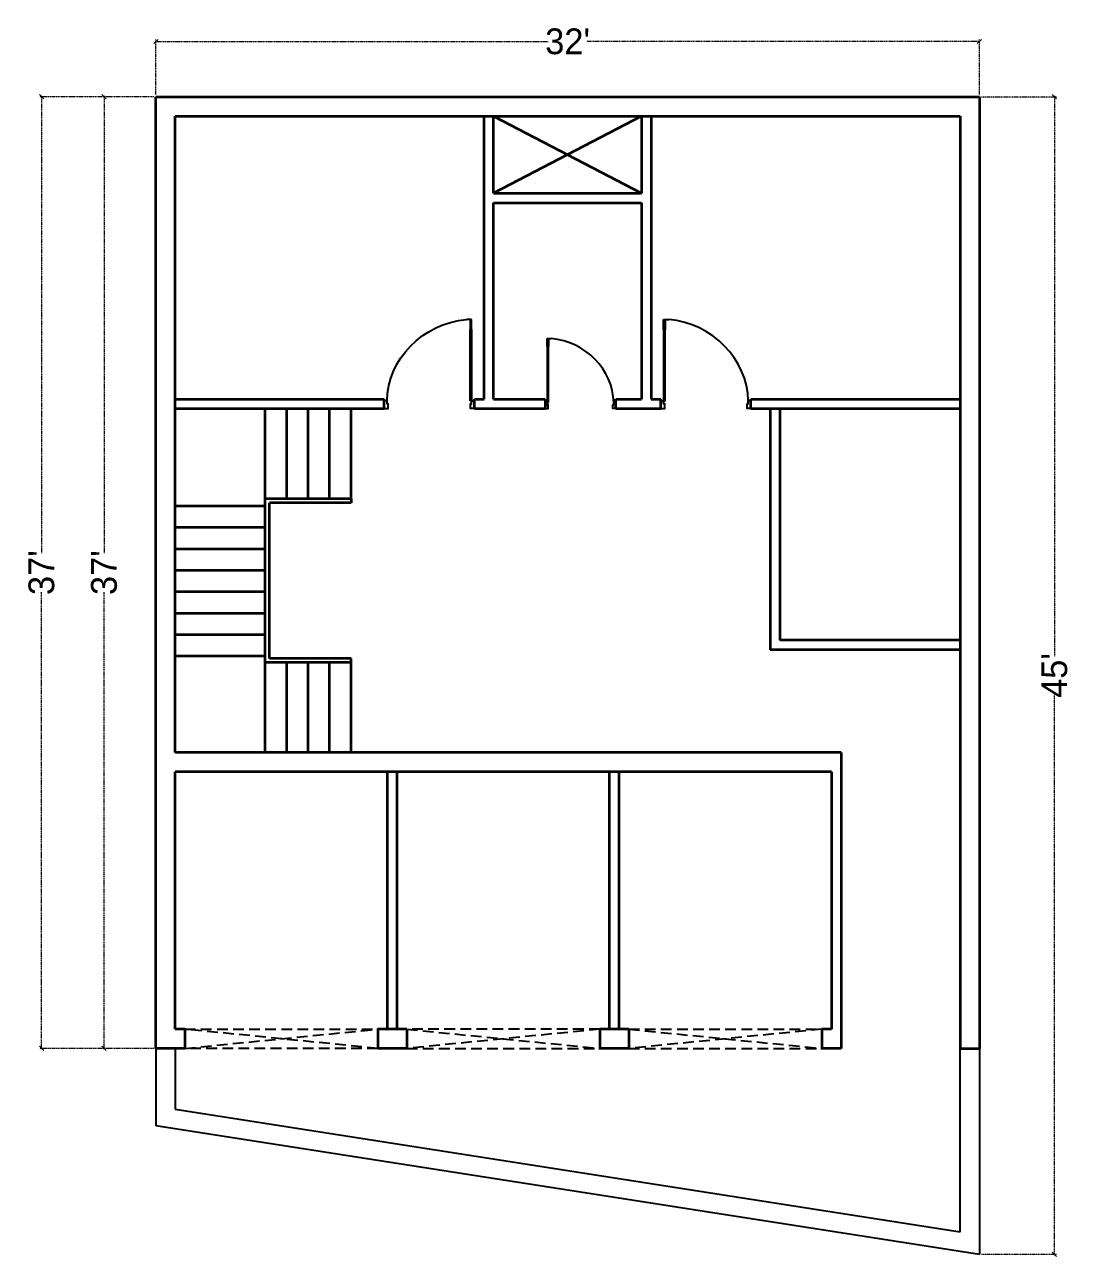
# Model space of a CAD drawing. Header units: millimetres. Extents: x -6808 to 215771, y -89660 to -16303.
# Drawn here: x 105167 to 105655, y -54912 to -54338 of the extents above; entities that cross this region are included whole.
import ezdxf

# ---------------------------------------------------------------- set-up
doc = ezdxf.new("R2010")
doc.units = ezdxf.units.MM
doc.header["$PDMODE"] = 35
doc.linetypes.add('DASHED', pattern=[0.75, 0.5, -0.25])
doc.layers.get('0').update_dxf_attribs({"color": 8})
doc.layers.add('dim2', color=6, linetype='Continuous', lineweight=20)
doc.layers.add('wall', color=7, linetype='Continuous', lineweight=35)
doc.layers.add('NET 01', color=8, linetype='Continuous')
doc.styles.add('SAJ', font='eurr____.ttf')
doc.dimstyles.new('SAJ', dxfattribs={"dimtxt": 5, "dimasz": 2, "dimexe": 1, "dimexo": 1, "dimgap": 0.09375, "dimtad": 0, "dimdec": 1, "dimzin": 0, "dimdsep": 46, "dimlunit": 4, "dimtxsty": 'SAJ', "dimblk": 'OBLIQUE', "dimcen": 0.125, "dimdle": 0.375, "dimadec": 0, "dimazin": 0, "dimtfac": 1, "dimtdec": 1, "dimtofl": 0, "dimtmove": 0, "dimatfit": 3, "dimldrblk": 'OBLIQUE', "dimfxl": 1, "dimtolj": 1, "dimtzin": 0, "dimlwd": 5, "dimlwe": 5, "dimarcsym": 1})

# ---------------------------------------------------------------- blocks, each defined once
blk = doc.blocks.new('_Oblique')
at = {"color": 0, "linetype": 'ByBlock', "lineweight": -2}
blk.add_line((-0.5, -0.5), (0.5, 0.5), dxfattribs=at)
blk = doc.blocks.new('*D2133')
at = {"layer": 'Defpoints', "color": 0, "transparency": 16777216}
for p in [(105612.26, -54345.46), (105228.26, -54371.25), (105612.26, -54371.25)]:
    blk.add_point(p, dxfattribs=at)
at = {"layer": 'dim2', "color": 0, "linetype": 'DASHED', "lineweight": 5, "transparency": 16777216}
for p, q in [((105227.88, -54345.46), (105411.16, -54345.46)), ((105228.26, -54370.25), (105228.26, -54344.46)), ((105612.63, -54345.46), (105429.36, -54345.46)), ((105612.26, -54370.25), (105612.26, -54344.46))]:
    blk.add_line(p, q, dxfattribs=at)
at = {"layer": 'dim2', "color": 0, "lineweight": 5, "transparency": 16777216, "xscale": 2, "yscale": 2, "zscale": 2, "rotation": 180}
blk.add_blockref('_Oblique', (105228.26, -54345.46), dxfattribs=at)
at = {"layer": 'dim2', "color": 0, "lineweight": 5, "transparency": 16777216, "xscale": 2, "yscale": 2, "zscale": 2}
blk.add_blockref('_Oblique', (105612.26, -54345.46), dxfattribs=at)
at = {"layer": 'dim2', "color": 0, "transparency": 16777216, "insert": (105420.26, -54345.46), "char_height": 12, "attachment_point": 5, "style": 'SAJ'}
blk.add_mtext("\\A1;32'", dxfattribs=at)
blk = doc.blocks.new('*D2134')
at = {"layer": 'Defpoints', "color": 0, "transparency": 16777216}
for p in [(105174.93, -54371.25), (105228.26, -54371.25), (105228.26, -54815.25)]:
    blk.add_point(p, dxfattribs=at)
at = {"layer": 'dim2', "color": 0, "linetype": 'DASHED', "lineweight": 5, "transparency": 16777216}
for p, q in [((105227.26, -54371.25), (105173.93, -54371.25)), ((105174.93, -54370.87), (105174.93, -54584.15)), ((105174.93, -54815.62), (105174.93, -54602.35)), ((105227.26, -54815.25), (105173.93, -54815.25))]:
    blk.add_line(p, q, dxfattribs=at)
at = {"layer": 'dim2', "color": 0, "lineweight": 5, "transparency": 16777216, "xscale": 2, "yscale": 2, "zscale": 2}
for p, rotation in [((105174.93, -54371.25), 90), ((105174.93, -54815.25), 270)]:
    blk.add_blockref('_Oblique', p, dxfattribs=dict(at, rotation=rotation))
at = {"layer": 'dim2', "color": 0, "transparency": 16777216, "insert": (105174.93, -54593.25), "char_height": 12, "attachment_point": 5, "rotation": 90, "style": 'SAJ'}
blk.add_mtext("\\A1;37'", dxfattribs=at)
blk = doc.blocks.new('*D2132')
at = {"layer": 'Defpoints', "color": 0, "transparency": 16777216}
for p in [(105612.26, -54371.25), (105647.28, -54371.25), (105612.26, -54911.25)]:
    blk.add_point(p, dxfattribs=at)
at = {"layer": 'dim2', "color": 0, "linetype": 'DASHED', "lineweight": 5, "transparency": 16777216}
for p, q in [((105613.26, -54371.25), (105648.28, -54371.25)), ((105647.28, -54370.87), (105647.28, -54632.28)), ((105647.28, -54911.62), (105647.28, -54650.21)), ((105613.26, -54911.25), (105648.28, -54911.25))]:
    blk.add_line(p, q, dxfattribs=at)
at = {"layer": 'dim2', "color": 0, "lineweight": 5, "transparency": 16777216, "xscale": 2, "yscale": 2, "zscale": 2}
for p, rotation in [((105647.28, -54371.25), 90), ((105647.28, -54911.25), 270)]:
    blk.add_blockref('_Oblique', p, dxfattribs=dict(at, rotation=rotation))
at = {"layer": 'dim2', "color": 0, "transparency": 16777216, "insert": (105647.28, -54641.25), "char_height": 12, "attachment_point": 5, "rotation": 90, "style": 'SAJ'}
blk.add_mtext("\\A1;45'", dxfattribs=at)
blk = doc.blocks.new('*D2135')
at = {"layer": 'Defpoints', "color": 0, "transparency": 16777216}
for p in [(105204.12, -54371.25), (105228.26, -54371.25), (105228.26, -54815.25)]:
    blk.add_point(p, dxfattribs=at)
at = {"layer": 'dim2', "color": 0, "linetype": 'DASHED', "lineweight": 5, "transparency": 16777216}
for p, q in [((105227.26, -54371.25), (105203.12, -54371.25)), ((105204.12, -54370.87), (105204.12, -54584.15)), ((105204.12, -54815.62), (105204.12, -54602.35)), ((105227.26, -54815.25), (105203.12, -54815.25))]:
    blk.add_line(p, q, dxfattribs=at)
at = {"layer": 'dim2', "color": 0, "lineweight": 5, "transparency": 16777216, "xscale": 2, "yscale": 2, "zscale": 2}
for p, rotation in [((105204.12, -54371.25), 90), ((105204.12, -54815.25), 270)]:
    blk.add_blockref('_Oblique', p, dxfattribs=dict(at, rotation=rotation))
at = {"layer": 'dim2', "color": 0, "transparency": 16777216, "insert": (105204.12, -54593.25), "char_height": 12, "attachment_point": 5, "rotation": 90, "style": 'SAJ'}
blk.add_mtext("\\A1;37'", dxfattribs=at)
blk = doc.blocks.new('QEWFWE')
at = {"layer": 'NET 01'}
for p, q in [((238503.45, 15011.85), (238503.45, 15015.77)), ((238503.45, 15015.77), (238505.41, 15015.77)), ((238503.98, 15015.77), (238503.98, 15011.85)), ((238503.98, 15011.85), (238503.45, 15011.85)), ((238503.45, 15011.85), (238503.45, 14988.32)), ((238503.98, 14988.32), (238503.98, 15011.85)), ((238503.45, 14988.32), (238503.45, 14984.4)), ((238503.98, 14988.32), (238503.45, 14988.32)), ((238503.98, 14984.4), (238503.98, 14988.32)), ((238503.45, 14984.4), (238503.98, 14984.4))]:
    blk.add_line(p, q, dxfattribs=at)
for points in [[(238503.45, 14984.4), (238502.4, 14984.4), (238502.4, 14981.4), (238503.9, 14981.4), (238503.9, 14982.9), (238503.9, 14983.2), (238503.45, 14983.2)], [(238536.02, 14984.4), (238537.07, 14984.4), (238537.07, 14981.4), (238535.57, 14981.4), (238535.57, 14982.9), (238535.57, 14983.2), (238536.02, 14983.2)]]:
    blk.add_lwpolyline(points, close=True, dxfattribs=at)
blk.add_ellipse((238504.18, 14985.62), major_axis=(-29.27, 13.54), ratio=0.925766, start_param=-2.718612, end_param=-1.204625, dxfattribs=at)

msp = doc.modelspace()

# ---------------------------------------------------------------- linework, layer by layer
at = {"linetype": 'DASHED', "ltscale": 10}
for p, q in [((105241.759, -54815.249), (105331.759, -54806.249)), ((105331.759, -54815.249), (105241.759, -54806.249)), ((105241.759, -54806.249), (105331.759, -54806.249)), ((105345.259, -54806.249), (105435.259, -54815.249)), ((105435.259, -54806.249), (105345.259, -54815.249)), ((105435.259, -54806.249), (105345.259, -54806.249)), ((105448.759, -54806.249), (105538.759, -54815.249)), ((105538.759, -54806.249), (105448.759, -54815.249)), ((105448.759, -54806.249), (105538.759, -54806.249)), ((105331.759, -54815.249), (105241.759, -54815.249)), ((105345.259, -54815.249), (105435.259, -54815.249)), ((105448.759, -54815.249), (105538.759, -54815.249))]:
    msp.add_line(p, q, dxfattribs=at)
for p, q in [((105228.259, -54815.249), (105228.259, -54851.249)), ((105237.259, -54815.249), (105237.259, -54843.546)), ((105603.259, -54900.733), (105603.259, -54815.249)), ((105612.259, -54815.249), (105612.259, -54911.249)), ((105237.259, -54843.546), (105603.259, -54900.733)), ((105228.259, -54851.249), (105612.259, -54911.249))]:
    msp.add_line(p, q)
at = {"layer": 'wall'}
for p, q in [((105228.259, -54371.249), (105612.259, -54371.249)), ((105228.259, -54815.249), (105228.259, -54371.249)), ((105612.259, -54371.249), (105612.259, -54815.249)), ((105237.259, -54380.249), (105603.259, -54380.249)), ((105237.259, -54677.249), (105237.259, -54380.249)), ((105381.259, -54512.249), (105381.259, -54380.249)), ((105385.759, -54416.249), (105385.759, -54380.249)), ((105385.759, -54380.249), (105454.759, -54416.249)), ((105454.759, -54380.249), (105385.759, -54416.249)), ((105454.759, -54380.249), (105454.759, -54416.249)), ((105459.259, -54380.249), (105459.259, -54512.249)), ((105603.259, -54380.249), (105603.259, -54815.249)), ((105385.759, -54416.249), (105454.759, -54416.249)), ((105385.759, -54420.749), (105454.759, -54420.749)), ((105385.759, -54512.249), (105385.759, -54420.749)), ((105454.759, -54420.749), (105454.759, -54512.249)), ((105237.259, -54512.249), (105334.759, -54512.249)), ((105237.259, -54516.749), (105334.759, -54516.749)), ((105279.259, -54558.749), (105279.259, -54516.749)), ((105289.259, -54558.749), (105289.259, -54516.749)), ((105299.259, -54558.749), (105299.259, -54516.749)), ((105309.259, -54558.749), (105309.259, -54516.749)), ((105319.259, -54558.749), (105319.259, -54516.749)), ((105334.759, -54516.749), (105334.759, -54512.249)), ((105376.759, -54512.249), (105381.259, -54512.249)), ((105376.759, -54516.749), (105376.759, -54512.249)), ((105376.759, -54516.749), (105409.759, -54516.749)), ((105385.759, -54512.249), (105409.759, -54512.249)), ((105409.759, -54512.249), (105409.759, -54516.749)), ((105442.759, -54512.249), (105454.759, -54512.249)), ((105442.759, -54516.749), (105442.759, -54512.249)), ((105442.759, -54516.749), (105463.759, -54516.749)), ((105459.259, -54512.249), (105463.759, -54512.249)), ((105463.759, -54516.749), (105463.759, -54512.249)), ((105505.759, -54512.249), (105603.259, -54512.249)), ((105505.759, -54516.749), (105505.759, -54512.249)), ((105505.759, -54516.749), (105603.259, -54516.749)), ((105514.759, -54516.749), (105514.759, -54629.249)), ((105519.259, -54516.749), (105519.259, -54624.749)), ((105279.259, -54562.249), (105237.259, -54562.249)), ((105279.259, -54635.249), (105279.259, -54558.749)), ((105319.259, -54558.749), (105279.259, -54558.749)), ((105281.259, -54633.249), (105281.259, -54560.749)), ((105319.259, -54560.749), (105281.259, -54560.749)), ((105319.259, -54558.749), (105319.259, -54560.749)), ((105279.259, -54572.249), (105237.259, -54572.249)), ((105279.259, -54582.249), (105237.259, -54582.249)), ((105279.259, -54592.249), (105237.259, -54592.249)), ((105279.259, -54602.249), (105237.259, -54602.249)), ((105279.259, -54612.249), (105237.259, -54612.249)), ((105279.259, -54622.249), (105237.259, -54622.249)), ((105603.259, -54624.749), (105519.259, -54624.749)), ((105279.259, -54632.249), (105237.259, -54632.249)), ((105603.259, -54629.249), (105514.759, -54629.249)), ((105279.259, -54677.249), (105279.259, -54635.249)), ((105319.259, -54635.249), (105279.259, -54635.249)), ((105319.259, -54633.249), (105281.259, -54633.249)), ((105289.259, -54677.249), (105289.259, -54635.249)), ((105299.259, -54677.249), (105299.259, -54635.249)), ((105309.259, -54677.249), (105309.259, -54635.249)), ((105319.259, -54635.249), (105319.259, -54633.249)), ((105319.259, -54677.249), (105319.259, -54635.249)), ((105547.759, -54677.249), (105237.259, -54677.249)), ((105547.759, -54677.249), (105547.759, -54815.249)), ((105543.259, -54686.249), (105237.259, -54686.249)), ((105237.259, -54806.249), (105237.259, -54686.249)), ((105336.259, -54806.249), (105336.259, -54686.249)), ((105340.759, -54806.249), (105340.759, -54686.249)), ((105439.759, -54806.249), (105439.759, -54686.249)), ((105444.259, -54806.249), (105444.259, -54686.249)), ((105543.259, -54686.249), (105543.259, -54806.249)), ((105241.759, -54806.249), (105237.259, -54806.249)), ((105241.759, -54806.249), (105241.759, -54815.249)), ((105345.259, -54806.249), (105331.759, -54806.249)), ((105331.759, -54806.249), (105331.759, -54815.249)), ((105345.259, -54806.249), (105345.259, -54815.249)), ((105448.759, -54806.249), (105435.259, -54806.249)), ((105435.259, -54806.249), (105435.259, -54815.249)), ((105448.759, -54806.249), (105448.759, -54815.249)), ((105543.259, -54806.249), (105538.759, -54806.249)), ((105538.759, -54806.249), (105538.759, -54815.249)), ((105241.759, -54815.249), (105228.259, -54815.249)), ((105345.259, -54815.249), (105331.759, -54815.249)), ((105448.759, -54815.249), (105435.259, -54815.249)), ((105547.759, -54815.249), (105538.759, -54815.249)), ((105603.259, -54815.249), (105612.259, -54815.249))]:
    msp.add_line(p, q, dxfattribs=at)

# ---------------------------------------------------------------- block references
at = {"linetype": 'ByBlock', "lineweight": 20, "yscale": 1.211467555345734, "zscale": 1.211467555345734}
for p, xscale in [((394314.675, -72666.224), -1.211467555345734), ((-183474.157, -72666.224), 1.211467555345734)]:
    msp.add_blockref('QEWFWE', p, dxfattribs=dict(at, xscale=xscale))
at = {"layer": 'wall', "color": 1, "xscale": 0.9518673649145052, "yscale": 0.9518673649145052, "zscale": 0.9518673649145052}
msp.add_blockref('QEWFWE', (-121612.89, -68777.05), dxfattribs=at)

# ---------------------------------------------------------------- dimensions: what is measured, and where the dimension line sits
at = {"layer": 'dim2'}
for p1, p2, distance, picture, middle in [((105228.259, -54371.249), (105612.259, -54371.249), 25.785, '*D2133', (105420.259, -54345.464)), ((105228.259, -54815.249), (105228.259, -54371.249), 53.332, '*D2134', (105174.926, -54593.249)), ((105228.259, -54815.249), (105228.259, -54371.249), 24.136, '*D2135', (105204.123, -54593.249)), ((105612.259, -54911.249), (105612.259, -54371.249), -35.021, '*D2132', (105647.28, -54641.249))]:
    dim = msp.add_aligned_dim(p1=p1, p2=p2, distance=distance, dimstyle='SAJ', override={"dimtxt": 12}, dxfattribs=at)
    dim.commit()
    dim.dimension.update_dxf_attribs({"geometry": picture, "text_midpoint": middle})

doc.saveas('drawing.dxf')
